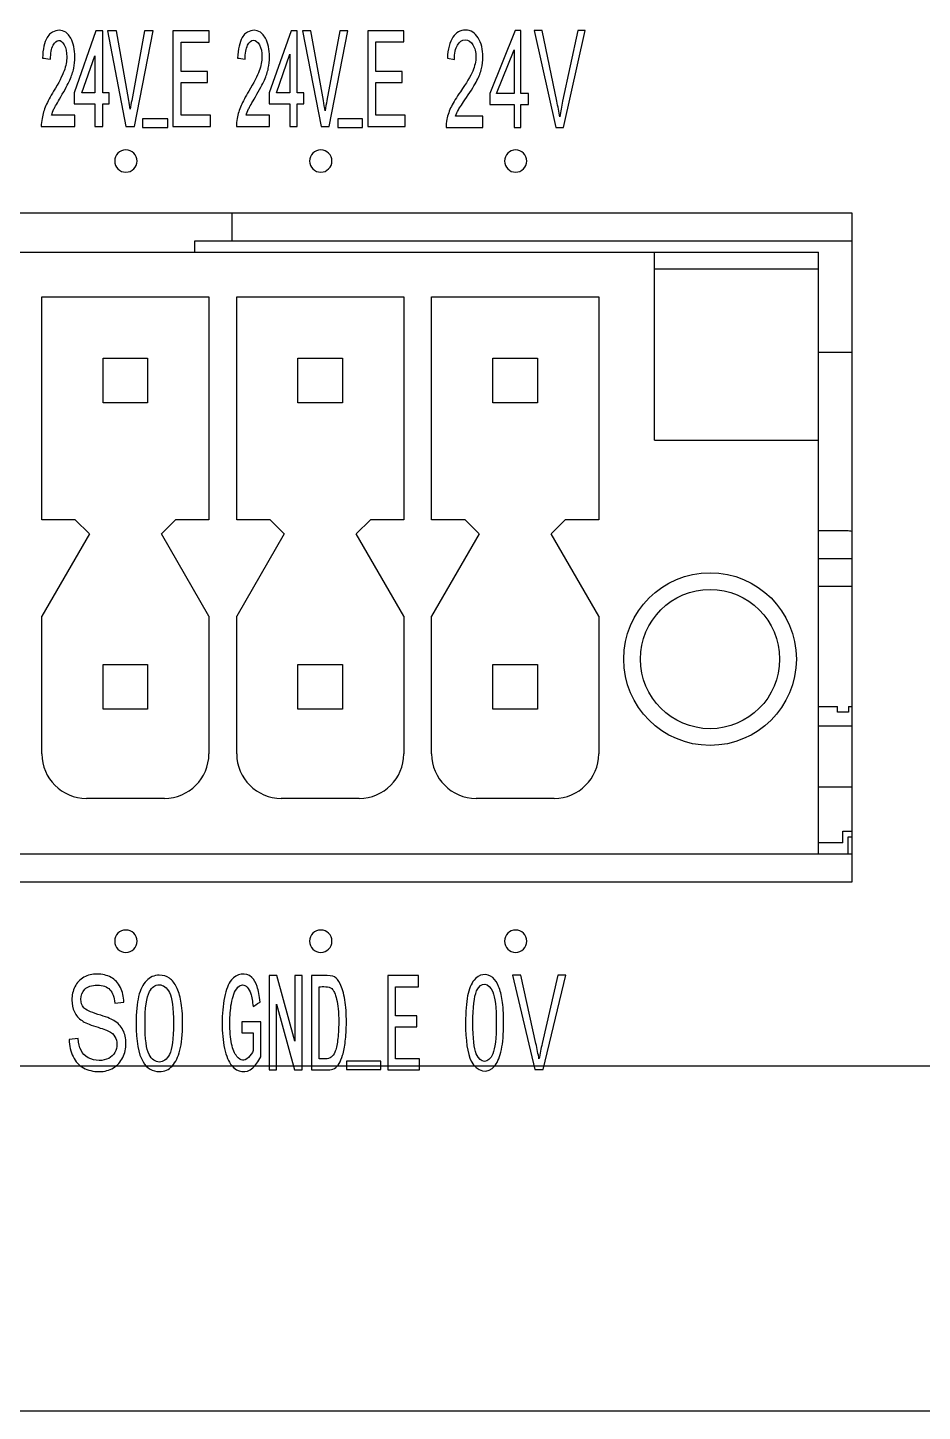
# Model space of a CAD drawing. Header units: millimetres. Extents: x 4086 to 8318, y 123 to 1549.
# Drawn here: x 7036.78 to 7052.84, y 995.54 to 1020.37 of the extents above; entities that cross this region are included whole.
import ezdxf

# ---------------------------------------------------------------- set-up
doc = ezdxf.new("R2010")
doc.units = ezdxf.units.MM
doc.layers.add('20_ALL_FEATURES', color=7, linetype='Continuous')
doc.layers.add('layer 3', color=7, linetype='Continuous')

msp = doc.modelspace()

# ---------------------------------------------------------------- linework, layer by layer
at = {"layer": '20_ALL_FEATURES', "color": 7, "linetype": 'Continuous'}
for p, q in [((7051.583, 1017.042), (6976.483, 1017.042)), ((7040.446, 1017.042), (7040.446, 1016.542)), ((7051.583, 1005.042), (7051.583, 1017.042)), ((6977.082, 1016.342), (7050.982, 1016.342)), ((7039.776, 1016.542), (7039.776, 1016.342)), ((7051.583, 1016.542), (7039.776, 1016.542)), ((7048.032, 1012.972), (7048.032, 1016.342)), ((7050.982, 1005.542), (7050.982, 1016.342)), ((7050.982, 1016.042), (7048.032, 1016.042)), ((7037.032, 1011.542), (7037.032, 1015.542)), ((7037.032, 1015.542), (7040.032, 1015.542)), ((7040.032, 1015.542), (7040.032, 1011.542)), ((7040.532, 1011.542), (7040.532, 1015.542)), ((7040.532, 1015.542), (7043.532, 1015.542)), ((7043.532, 1015.542), (7043.532, 1011.542)), ((7044.032, 1011.542), (7044.032, 1015.542)), ((7044.032, 1015.542), (7047.032, 1015.542)), ((7047.032, 1015.542), (7047.032, 1011.542)), ((7038.132, 1013.642), (7038.132, 1014.442)), ((7038.132, 1014.442), (7038.932, 1014.442)), ((7038.932, 1014.442), (7038.932, 1013.642)), ((7041.632, 1013.642), (7041.632, 1014.442)), ((7041.632, 1014.442), (7042.432, 1014.442)), ((7042.432, 1014.442), (7042.432, 1013.642)), ((7045.132, 1013.642), (7045.132, 1014.442)), ((7045.132, 1014.442), (7045.932, 1014.442)), ((7045.932, 1014.442), (7045.932, 1013.642)), ((7051.583, 1014.542), (7050.982, 1014.542)), ((7038.932, 1013.642), (7038.132, 1013.642)), ((7042.432, 1013.642), (7041.632, 1013.642)), ((7045.932, 1013.642), (7045.132, 1013.642)), ((7048.032, 1012.972), (7050.982, 1012.972)), ((7037.632, 1011.542), (7037.032, 1011.542)), ((7037.632, 1011.542), (7037.886, 1011.288)), ((7039.179, 1011.288), (7039.432, 1011.542)), ((7040.032, 1011.542), (7039.432, 1011.542)), ((7041.132, 1011.542), (7040.532, 1011.542)), ((7041.132, 1011.542), (7041.386, 1011.288)), ((7042.679, 1011.288), (7042.932, 1011.542)), ((7043.532, 1011.542), (7042.932, 1011.542)), ((7044.632, 1011.542), (7044.032, 1011.542)), ((7044.632, 1011.542), (7044.886, 1011.288)), ((7046.179, 1011.288), (7046.432, 1011.542)), ((7047.032, 1011.542), (7046.432, 1011.542)), ((7037.886, 1011.288), (7037.032, 1009.81)), ((7040.032, 1009.81), (7039.179, 1011.288)), ((7041.386, 1011.288), (7040.532, 1009.81)), ((7043.532, 1009.81), (7042.679, 1011.288)), ((7044.886, 1011.288), (7044.032, 1009.81)), ((7047.032, 1009.81), (7046.179, 1011.288)), ((7051.487, 1011.342), (7050.982, 1011.342)), ((7051.583, 1010.842), (7050.982, 1010.842)), ((7051.583, 1010.342), (7050.982, 1010.342)), ((7037.032, 1007.342), (7037.032, 1009.81)), ((7040.032, 1009.81), (7040.032, 1007.342)), ((7040.532, 1007.342), (7040.532, 1009.81)), ((7043.532, 1009.81), (7043.532, 1007.342)), ((7044.032, 1007.342), (7044.032, 1009.81)), ((7047.032, 1009.81), (7047.032, 1007.342)), ((7038.132, 1008.142), (7038.132, 1008.942)), ((7038.132, 1008.942), (7038.932, 1008.942)), ((7038.932, 1008.942), (7038.932, 1008.142)), ((7041.632, 1008.142), (7041.632, 1008.942)), ((7041.632, 1008.942), (7042.432, 1008.942)), ((7042.432, 1008.942), (7042.432, 1008.142)), ((7045.132, 1008.142), (7045.132, 1008.942)), ((7045.132, 1008.942), (7045.932, 1008.942)), ((7045.932, 1008.942), (7045.932, 1008.142)), ((7038.932, 1008.142), (7038.132, 1008.142)), ((7042.432, 1008.142), (7041.632, 1008.142)), ((7045.932, 1008.142), (7045.132, 1008.142)), ((7050.982, 1008.192), (7051.319, 1008.192)), ((7051.319, 1008.092), (7051.319, 1008.192)), ((7051.519, 1008.192), (7051.519, 1008.092)), ((7051.519, 1008.192), (7051.583, 1008.192)), ((7051.519, 1008.092), (7051.319, 1008.092)), ((7050.982, 1007.846), (7051.583, 1007.846)), ((7051.583, 1006.745), (7050.982, 1006.745)), ((7039.232, 1006.542), (7037.832, 1006.542)), ((7042.732, 1006.542), (7041.332, 1006.542)), ((7046.232, 1006.542), (7044.832, 1006.542)), ((7051.414, 1005.745), (7051.414, 1005.952)), ((7051.414, 1005.952), (7051.583, 1005.952)), ((7051.414, 1005.745), (7050.982, 1005.745)), ((7051.514, 1005.542), (7051.514, 1005.852)), ((7051.514, 1005.852), (7051.583, 1005.852)), ((7051.583, 1005.542), (6976.483, 1005.542)), ((6976.483, 1005.042), (7051.583, 1005.042)), ((6861.573, 1001.742), (7188.873, 1001.742)), ((7188.823, 995.542), (6861.623, 995.542))]:
    msp.add_line(p, q, dxfattribs=at)
for radius in [1.55, 1.25]:
    msp.add_circle((7049.032, 1009.042), radius, dxfattribs=at)
for centre, radius, start, end in [((7051.487, 1010.842), 0.5, 78.9063, 90), ((7037.832, 1007.342), 0.8, 180, 270), ((7039.232, 1007.342), 0.8, 270, 0), ((7041.332, 1007.342), 0.8, 180, 270), ((7042.732, 1007.342), 0.8, 270, 0), ((7044.832, 1007.342), 0.8, 180, 270), ((7046.232, 1007.342), 0.8, 270, 0)]:
    msp.add_arc(centre, radius, start, end, dxfattribs=at)
at = {"layer": 'layer 3'}
for points, knots in [([(7037.626, 1018.8), (7037.626, 1018.8), (7037.626, 1018.598), (7037.626, 1018.598), (7037.626, 1018.598), (7037.626, 1018.598), (7037.022, 1018.598), (7037.022, 1018.598), (7037.022, 1018.598), (7037.021, 1018.649), (7037.026, 1018.698), (7037.035, 1018.745), (7037.035, 1018.745), (7037.049, 1018.822), (7037.072, 1018.899), (7037.105, 1018.974), (7037.105, 1018.974), (7037.137, 1019.048), (7037.182, 1019.135), (7037.242, 1019.233), (7037.242, 1019.233), (7037.335, 1019.386), (7037.398, 1019.507), (7037.431, 1019.597), (7037.431, 1019.597), (7037.464, 1019.686), (7037.48, 1019.771), (7037.48, 1019.851), (7037.48, 1019.851), (7037.48, 1019.935), (7037.465, 1020.005), (7037.435, 1020.063), (7037.435, 1020.063), (7037.376, 1020.177), (7037.29, 1020.169), (7037.234, 1020.058), (7037.234, 1020.058), (7037.203, 1019.997), (7037.188, 1019.913), (7037.187, 1019.806), (7037.187, 1019.806), (7037.123, 1019.815), (7037.077, 1019.822), (7037.043, 1019.827), (7037.043, 1019.827), (7037.05, 1019.989), (7037.078, 1020.112), (7037.126, 1020.197), (7037.126, 1020.197), (7037.227, 1020.373), (7037.459, 1020.367), (7037.553, 1020.187), (7037.553, 1020.187), (7037.601, 1020.095), (7037.625, 1019.982), (7037.625, 1019.847), (7037.625, 1019.847), (7037.625, 1019.778), (7037.618, 1019.71), (7037.604, 1019.644), (7037.604, 1019.644), (7037.59, 1019.577), (7037.567, 1019.507), (7037.534, 1019.433), (7037.534, 1019.433), (7037.502, 1019.36), (7037.447, 1019.259), (7037.372, 1019.131), (7037.372, 1019.131), (7037.309, 1019.024), (7037.268, 1018.952), (7037.25, 1018.914), (7037.25, 1018.914), (7037.232, 1018.876), (7037.218, 1018.838), (7037.206, 1018.8), (7037.206, 1018.8), (7037.206, 1018.8), (7037.626, 1018.8), (7037.626, 1018.8)], [0, 0, 0, 0, 0.047619, 0.047619, 0.047619, 0.047619, 0.095238, 0.095238, 0.095238, 0.095238, 0.142857, 0.142857, 0.142857, 0.142857, 0.190476, 0.190476, 0.190476, 0.190476, 0.238095, 0.238095, 0.238095, 0.238095, 0.285714, 0.285714, 0.285714, 0.285714, 0.333333, 0.333333, 0.333333, 0.333333, 0.380952, 0.380952, 0.380952, 0.380952, 0.428571, 0.428571, 0.428571, 0.428571, 0.47619, 0.47619, 0.47619, 0.47619, 0.52381, 0.52381, 0.52381, 0.52381, 0.571429, 0.571429, 0.571429, 0.571429, 0.619048, 0.619048, 0.619048, 0.619048, 0.666667, 0.666667, 0.666667, 0.666667, 0.714286, 0.714286, 0.714286, 0.714286, 0.761905, 0.761905, 0.761905, 0.761905, 0.809524, 0.809524, 0.809524, 0.809524, 0.857143, 0.857143, 0.857143, 0.857143, 0.904762, 0.904762, 0.904762, 0.904762, 1, 1, 1, 1]), ([(7037.982, 1018.598), (7037.982, 1018.598), (7037.982, 1019.009), (7037.982, 1019.009), (7037.982, 1019.009), (7037.982, 1019.009), (7037.648, 1019.009), (7037.648, 1019.009), (7037.648, 1019.009), (7037.648, 1019.009), (7037.611, 1019.009), (7037.611, 1019.009), (7037.611, 1019.009), (7037.611, 1019.009), (7037.611, 1019.203), (7037.611, 1019.203), (7037.611, 1019.203), (7037.611, 1019.203), (7038.002, 1020.317), (7038.002, 1020.317), (7038.002, 1020.317), (7038.002, 1020.317), (7038.125, 1020.317), (7038.125, 1020.317), (7038.125, 1020.317), (7038.125, 1020.317), (7038.125, 1019.203), (7038.125, 1019.203), (7038.125, 1019.203), (7038.125, 1019.203), (7038.241, 1019.203), (7038.241, 1019.203), (7038.241, 1019.203), (7038.241, 1019.203), (7038.241, 1019.009), (7038.241, 1019.009), (7038.241, 1019.009), (7038.241, 1019.009), (7038.125, 1019.009), (7038.125, 1019.009), (7038.125, 1019.009), (7038.125, 1019.009), (7038.125, 1018.598), (7038.125, 1018.598), (7038.125, 1018.598), (7038.125, 1018.598), (7038.088, 1018.598), (7038.088, 1018.598), (7038.088, 1018.598), (7038.088, 1018.598), (7038.02, 1018.598), (7038.02, 1018.598), (7038.02, 1018.598), (7038.02, 1018.598), (7037.982, 1018.598), (7037.982, 1018.598)], [0, 0, 0, 0, 0.066667, 0.066667, 0.066667, 0.066667, 0.133333, 0.133333, 0.133333, 0.133333, 0.2, 0.2, 0.2, 0.2, 0.266667, 0.266667, 0.266667, 0.266667, 0.333333, 0.333333, 0.333333, 0.333333, 0.4, 0.4, 0.4, 0.4, 0.466667, 0.466667, 0.466667, 0.466667, 0.533333, 0.533333, 0.533333, 0.533333, 0.6, 0.6, 0.6, 0.6, 0.666667, 0.666667, 0.666667, 0.666667, 0.733333, 0.733333, 0.733333, 0.733333, 0.8, 0.8, 0.8, 0.8, 0.866667, 0.866667, 0.866667, 0.866667, 1, 1, 1, 1]), ([(7038.541, 1018.598), (7038.541, 1018.598), (7038.21, 1020.317), (7038.21, 1020.317), (7038.21, 1020.317), (7038.263, 1020.317), (7038.317, 1020.317), (7038.37, 1020.317), (7038.37, 1020.317), (7038.37, 1020.317), (7038.593, 1019.068), (7038.593, 1019.068), (7038.593, 1019.068), (7038.602, 1019.014), (7038.611, 1018.962), (7038.619, 1018.911), (7038.619, 1018.911), (7038.627, 1018.964), (7038.636, 1019.016), (7038.646, 1019.068), (7038.646, 1019.068), (7038.646, 1019.068), (7038.877, 1020.317), (7038.877, 1020.317), (7038.877, 1020.317), (7038.928, 1020.317), (7038.979, 1020.317), (7039.03, 1020.317), (7039.03, 1020.317), (7039.03, 1020.317), (7038.696, 1018.598), (7038.696, 1018.598), (7038.696, 1018.598), (7038.644, 1018.598), (7038.593, 1018.598), (7038.541, 1018.598)], [0, 0, 0, 0, 0.1, 0.1, 0.1, 0.1, 0.2, 0.2, 0.2, 0.2, 0.3, 0.3, 0.3, 0.3, 0.4, 0.4, 0.4, 0.4, 0.5, 0.5, 0.5, 0.5, 0.6, 0.6, 0.6, 0.6, 0.7, 0.7, 0.7, 0.7, 0.8, 0.8, 0.8, 0.8, 1, 1, 1, 1]), ([(7039.384, 1018.598), (7039.384, 1018.598), (7039.384, 1020.317), (7039.384, 1020.317), (7039.384, 1020.317), (7039.602, 1020.317), (7039.82, 1020.317), (7040.039, 1020.317), (7040.039, 1020.317), (7040.039, 1020.317), (7040.039, 1020.115), (7040.039, 1020.115), (7040.039, 1020.115), (7040.039, 1020.115), (7039.534, 1020.115), (7039.534, 1020.115), (7039.534, 1020.115), (7039.534, 1020.115), (7039.534, 1019.587), (7039.534, 1019.587), (7039.534, 1019.587), (7039.534, 1019.587), (7040.007, 1019.587), (7040.007, 1019.587), (7040.007, 1019.587), (7040.007, 1019.587), (7040.007, 1019.386), (7040.007, 1019.386), (7040.007, 1019.386), (7040.007, 1019.386), (7039.534, 1019.386), (7039.534, 1019.386), (7039.534, 1019.386), (7039.534, 1019.386), (7039.534, 1018.8), (7039.534, 1018.8), (7039.534, 1018.8), (7039.534, 1018.8), (7040.059, 1018.8), (7040.059, 1018.8), (7040.059, 1018.8), (7040.059, 1018.8), (7040.059, 1018.598), (7040.059, 1018.598), (7040.059, 1018.598), (7040.059, 1018.598), (7039.384, 1018.598), (7039.384, 1018.598)], [0, 0, 0, 0, 0.076923, 0.076923, 0.076923, 0.076923, 0.153846, 0.153846, 0.153846, 0.153846, 0.230769, 0.230769, 0.230769, 0.230769, 0.307692, 0.307692, 0.307692, 0.307692, 0.384615, 0.384615, 0.384615, 0.384615, 0.461538, 0.461538, 0.461538, 0.461538, 0.538462, 0.538462, 0.538462, 0.538462, 0.615385, 0.615385, 0.615385, 0.615385, 0.692308, 0.692308, 0.692308, 0.692308, 0.769231, 0.769231, 0.769231, 0.769231, 0.846154, 0.846154, 0.846154, 0.846154, 1, 1, 1, 1]), ([(7041.094, 1018.598), (7041.094, 1018.598), (7040.554, 1018.598), (7040.554, 1018.598), (7040.554, 1018.598), (7040.554, 1018.598), (7040.527, 1018.598), (7040.527, 1018.598), (7040.527, 1018.598), (7040.527, 1018.649), (7040.531, 1018.698), (7040.54, 1018.745), (7040.54, 1018.745), (7040.554, 1018.822), (7040.577, 1018.899), (7040.61, 1018.974), (7040.61, 1018.974), (7040.642, 1019.048), (7040.688, 1019.135), (7040.747, 1019.233), (7040.747, 1019.233), (7040.84, 1019.386), (7040.903, 1019.507), (7040.936, 1019.597), (7040.936, 1019.597), (7040.969, 1019.687), (7040.985, 1019.771), (7040.985, 1019.851), (7040.985, 1019.851), (7040.985, 1019.935), (7040.97, 1020.005), (7040.94, 1020.063), (7040.94, 1020.063), (7040.88, 1020.179), (7040.785, 1020.172), (7040.728, 1020.058), (7040.728, 1020.058), (7040.698, 1019.997), (7040.683, 1019.913), (7040.682, 1019.806), (7040.682, 1019.806), (7040.615, 1019.817), (7040.591, 1019.821), (7040.548, 1019.827), (7040.548, 1019.827), (7040.555, 1019.989), (7040.583, 1020.112), (7040.631, 1020.197), (7040.631, 1020.197), (7040.732, 1020.373), (7040.954, 1020.367), (7041.048, 1020.187), (7041.048, 1020.187), (7041.096, 1020.095), (7041.12, 1019.982), (7041.12, 1019.847), (7041.12, 1019.847), (7041.12, 1019.778), (7041.113, 1019.71), (7041.099, 1019.644), (7041.099, 1019.644), (7041.085, 1019.577), (7041.061, 1019.507), (7041.029, 1019.433), (7041.029, 1019.433), (7040.996, 1019.36), (7040.942, 1019.259), (7040.867, 1019.131), (7040.867, 1019.131), (7040.804, 1019.024), (7040.763, 1018.952), (7040.745, 1018.914), (7040.745, 1018.914), (7040.727, 1018.876), (7040.712, 1018.838), (7040.701, 1018.8), (7040.701, 1018.8), (7040.701, 1018.8), (7041.094, 1018.8), (7041.094, 1018.8), (7041.094, 1018.8), (7041.094, 1018.8), (7041.121, 1018.8), (7041.121, 1018.8), (7041.121, 1018.8), (7041.121, 1018.8), (7041.121, 1018.598), (7041.121, 1018.598), (7041.121, 1018.598), (7041.121, 1018.598), (7041.094, 1018.598), (7041.094, 1018.598)], [0, 0, 0, 0, 0.041667, 0.041667, 0.041667, 0.041667, 0.083333, 0.083333, 0.083333, 0.083333, 0.125, 0.125, 0.125, 0.125, 0.166667, 0.166667, 0.166667, 0.166667, 0.208333, 0.208333, 0.208333, 0.208333, 0.25, 0.25, 0.25, 0.25, 0.291667, 0.291667, 0.291667, 0.291667, 0.333333, 0.333333, 0.333333, 0.333333, 0.375, 0.375, 0.375, 0.375, 0.416667, 0.416667, 0.416667, 0.416667, 0.458333, 0.458333, 0.458333, 0.458333, 0.5, 0.5, 0.5, 0.5, 0.541667, 0.541667, 0.541667, 0.541667, 0.583333, 0.583333, 0.583333, 0.583333, 0.625, 0.625, 0.625, 0.625, 0.666667, 0.666667, 0.666667, 0.666667, 0.708333, 0.708333, 0.708333, 0.708333, 0.75, 0.75, 0.75, 0.75, 0.791667, 0.791667, 0.791667, 0.791667, 0.833333, 0.833333, 0.833333, 0.833333, 0.875, 0.875, 0.875, 0.875, 0.916667, 0.916667, 0.916667, 0.916667, 1, 1, 1, 1]), ([(7041.593, 1020.317), (7041.593, 1020.317), (7041.62, 1020.317), (7041.62, 1020.317), (7041.62, 1020.317), (7041.62, 1020.317), (7041.62, 1019.203), (7041.62, 1019.203), (7041.62, 1019.203), (7041.62, 1019.203), (7041.709, 1019.203), (7041.709, 1019.203), (7041.709, 1019.203), (7041.709, 1019.203), (7041.736, 1019.203), (7041.736, 1019.203), (7041.736, 1019.203), (7041.736, 1019.203), (7041.736, 1019.009), (7041.736, 1019.009), (7041.736, 1019.009), (7041.736, 1019.009), (7041.709, 1019.009), (7041.709, 1019.009), (7041.709, 1019.009), (7041.709, 1019.009), (7041.62, 1019.009), (7041.62, 1019.009), (7041.62, 1019.009), (7041.62, 1019.009), (7041.62, 1018.598), (7041.62, 1018.598), (7041.62, 1018.598), (7041.62, 1018.598), (7041.593, 1018.598), (7041.593, 1018.598), (7041.593, 1018.598), (7041.593, 1018.598), (7041.514, 1018.598), (7041.514, 1018.598), (7041.514, 1018.598), (7041.514, 1018.598), (7041.488, 1018.598), (7041.488, 1018.598), (7041.488, 1018.598), (7041.488, 1018.598), (7041.488, 1019.009), (7041.488, 1019.009), (7041.488, 1019.009), (7041.488, 1019.009), (7041.143, 1019.009), (7041.143, 1019.009), (7041.143, 1019.009), (7041.143, 1019.009), (7041.116, 1019.009), (7041.116, 1019.009), (7041.116, 1019.009), (7041.116, 1019.009), (7041.116, 1019.203), (7041.116, 1019.203), (7041.116, 1019.203), (7041.116, 1019.203), (7041.507, 1020.317), (7041.507, 1020.317), (7041.507, 1020.317), (7041.507, 1020.317), (7041.534, 1020.317), (7041.534, 1020.317), (7041.534, 1020.317), (7041.534, 1020.317), (7041.593, 1020.317), (7041.593, 1020.317)], [0, 0, 0, 0, 0.052632, 0.052632, 0.052632, 0.052632, 0.105263, 0.105263, 0.105263, 0.105263, 0.157895, 0.157895, 0.157895, 0.157895, 0.210526, 0.210526, 0.210526, 0.210526, 0.263158, 0.263158, 0.263158, 0.263158, 0.315789, 0.315789, 0.315789, 0.315789, 0.368421, 0.368421, 0.368421, 0.368421, 0.421053, 0.421053, 0.421053, 0.421053, 0.473684, 0.473684, 0.473684, 0.473684, 0.526316, 0.526316, 0.526316, 0.526316, 0.578947, 0.578947, 0.578947, 0.578947, 0.631579, 0.631579, 0.631579, 0.631579, 0.684211, 0.684211, 0.684211, 0.684211, 0.736842, 0.736842, 0.736842, 0.736842, 0.789474, 0.789474, 0.789474, 0.789474, 0.842105, 0.842105, 0.842105, 0.842105, 0.894737, 0.894737, 0.894737, 0.894737, 1, 1, 1, 1]), ([(7041.838, 1020.317), (7041.838, 1020.317), (7041.865, 1020.317), (7041.865, 1020.317), (7041.865, 1020.317), (7041.865, 1020.317), (7042.087, 1019.068), (7042.087, 1019.068), (7042.087, 1019.068), (7042.099, 1019.002), (7042.11, 1018.939), (7042.119, 1018.879), (7042.119, 1018.879), (7042.129, 1018.942), (7042.139, 1019.005), (7042.151, 1019.068), (7042.151, 1019.068), (7042.151, 1019.068), (7042.382, 1020.317), (7042.382, 1020.317), (7042.382, 1020.317), (7042.382, 1020.317), (7042.409, 1020.317), (7042.409, 1020.317), (7042.409, 1020.317), (7042.409, 1020.317), (7042.498, 1020.317), (7042.498, 1020.317), (7042.498, 1020.317), (7042.498, 1020.317), (7042.525, 1020.317), (7042.525, 1020.317), (7042.525, 1020.317), (7042.525, 1020.317), (7042.191, 1018.598), (7042.191, 1018.598), (7042.191, 1018.598), (7042.191, 1018.598), (7042.164, 1018.598), (7042.164, 1018.598), (7042.164, 1018.598), (7042.164, 1018.598), (7042.073, 1018.598), (7042.073, 1018.598), (7042.073, 1018.598), (7042.073, 1018.598), (7042.046, 1018.598), (7042.046, 1018.598), (7042.046, 1018.598), (7042.046, 1018.598), (7041.715, 1020.317), (7041.715, 1020.317), (7041.715, 1020.317), (7041.715, 1020.317), (7041.742, 1020.317), (7041.742, 1020.317), (7041.742, 1020.317), (7041.742, 1020.317), (7041.838, 1020.317), (7041.838, 1020.317)], [0, 0, 0, 0, 0.0625, 0.0625, 0.0625, 0.0625, 0.125, 0.125, 0.125, 0.125, 0.1875, 0.1875, 0.1875, 0.1875, 0.25, 0.25, 0.25, 0.25, 0.3125, 0.3125, 0.3125, 0.3125, 0.375, 0.375, 0.375, 0.375, 0.4375, 0.4375, 0.4375, 0.4375, 0.5, 0.5, 0.5, 0.5, 0.5625, 0.5625, 0.5625, 0.5625, 0.625, 0.625, 0.625, 0.625, 0.6875, 0.6875, 0.6875, 0.6875, 0.75, 0.75, 0.75, 0.75, 0.8125, 0.8125, 0.8125, 0.8125, 0.875, 0.875, 0.875, 0.875, 1, 1, 1, 1]), ([(7043.507, 1020.317), (7043.507, 1020.317), (7043.534, 1020.317), (7043.534, 1020.317), (7043.534, 1020.317), (7043.534, 1020.317), (7043.534, 1020.116), (7043.534, 1020.116), (7043.534, 1020.116), (7043.534, 1020.116), (7043.507, 1020.116), (7043.507, 1020.116), (7043.507, 1020.116), (7043.507, 1020.116), (7043.029, 1020.116), (7043.029, 1020.116), (7043.029, 1020.116), (7043.029, 1020.116), (7043.029, 1019.587), (7043.029, 1019.587), (7043.029, 1019.587), (7043.029, 1019.587), (7043.475, 1019.587), (7043.475, 1019.587), (7043.475, 1019.587), (7043.475, 1019.587), (7043.501, 1019.587), (7043.501, 1019.587), (7043.501, 1019.587), (7043.501, 1019.587), (7043.501, 1019.386), (7043.501, 1019.386), (7043.501, 1019.386), (7043.501, 1019.386), (7043.475, 1019.386), (7043.475, 1019.386), (7043.475, 1019.386), (7043.475, 1019.386), (7043.029, 1019.386), (7043.029, 1019.386), (7043.029, 1019.386), (7043.029, 1019.386), (7043.029, 1018.8), (7043.029, 1018.8), (7043.029, 1018.8), (7043.029, 1018.8), (7043.527, 1018.8), (7043.527, 1018.8), (7043.527, 1018.8), (7043.527, 1018.8), (7043.554, 1018.8), (7043.554, 1018.8), (7043.554, 1018.8), (7043.554, 1018.8), (7043.554, 1018.598), (7043.554, 1018.598), (7043.554, 1018.598), (7043.554, 1018.598), (7043.527, 1018.598), (7043.527, 1018.598), (7043.527, 1018.598), (7043.527, 1018.598), (7042.916, 1018.598), (7042.916, 1018.598), (7042.916, 1018.598), (7042.916, 1018.598), (7042.889, 1018.598), (7042.889, 1018.598), (7042.889, 1018.598), (7042.889, 1018.598), (7042.889, 1020.317), (7042.889, 1020.317), (7042.889, 1020.317), (7042.889, 1020.317), (7042.916, 1020.317), (7042.916, 1020.317), (7042.916, 1020.317), (7042.916, 1020.317), (7043.507, 1020.317), (7043.507, 1020.317)], [0, 0, 0, 0, 0.047619, 0.047619, 0.047619, 0.047619, 0.095238, 0.095238, 0.095238, 0.095238, 0.142857, 0.142857, 0.142857, 0.142857, 0.190476, 0.190476, 0.190476, 0.190476, 0.238095, 0.238095, 0.238095, 0.238095, 0.285714, 0.285714, 0.285714, 0.285714, 0.333333, 0.333333, 0.333333, 0.333333, 0.380952, 0.380952, 0.380952, 0.380952, 0.428571, 0.428571, 0.428571, 0.428571, 0.47619, 0.47619, 0.47619, 0.47619, 0.52381, 0.52381, 0.52381, 0.52381, 0.571429, 0.571429, 0.571429, 0.571429, 0.619048, 0.619048, 0.619048, 0.619048, 0.666667, 0.666667, 0.666667, 0.666667, 0.714286, 0.714286, 0.714286, 0.714286, 0.761905, 0.761905, 0.761905, 0.761905, 0.809524, 0.809524, 0.809524, 0.809524, 0.857143, 0.857143, 0.857143, 0.857143, 0.904762, 0.904762, 0.904762, 0.904762, 1, 1, 1, 1]), ([(7044.954, 1018.784), (7044.954, 1018.784), (7044.954, 1018.579), (7044.954, 1018.579), (7044.954, 1018.579), (7044.954, 1018.579), (7044.291, 1018.579), (7044.291, 1018.579), (7044.291, 1018.579), (7044.29, 1018.631), (7044.295, 1018.68), (7044.305, 1018.728), (7044.305, 1018.728), (7044.322, 1018.807), (7044.35, 1018.884), (7044.387, 1018.96), (7044.387, 1018.96), (7044.425, 1019.036), (7044.478, 1019.123), (7044.548, 1019.223), (7044.548, 1019.223), (7044.656, 1019.378), (7044.73, 1019.501), (7044.769, 1019.592), (7044.769, 1019.592), (7044.807, 1019.683), (7044.827, 1019.769), (7044.827, 1019.85), (7044.827, 1019.85), (7044.827, 1019.935), (7044.809, 1020.006), (7044.774, 1020.064), (7044.774, 1020.064), (7044.739, 1020.122), (7044.694, 1020.152), (7044.637, 1020.152), (7044.637, 1020.152), (7044.578, 1020.152), (7044.53, 1020.121), (7044.495, 1020.059), (7044.495, 1020.059), (7044.459, 1019.998), (7044.441, 1019.913), (7044.441, 1019.804), (7044.441, 1019.804), (7044.441, 1019.804), (7044.315, 1019.826), (7044.315, 1019.826), (7044.315, 1019.826), (7044.323, 1019.989), (7044.356, 1020.114), (7044.412, 1020.2), (7044.412, 1020.2), (7044.469, 1020.286), (7044.545, 1020.329), (7044.64, 1020.329), (7044.64, 1020.329), (7044.736, 1020.329), (7044.812, 1020.283), (7044.868, 1020.19), (7044.868, 1020.19), (7044.925, 1020.097), (7044.953, 1019.982), (7044.953, 1019.845), (7044.953, 1019.845), (7044.953, 1019.775), (7044.944, 1019.707), (7044.928, 1019.639), (7044.928, 1019.639), (7044.912, 1019.572), (7044.884, 1019.501), (7044.846, 1019.426), (7044.846, 1019.426), (7044.808, 1019.352), (7044.745, 1019.249), (7044.657, 1019.119), (7044.657, 1019.119), (7044.583, 1019.011), (7044.535, 1018.938), (7044.514, 1018.9), (7044.514, 1018.9), (7044.493, 1018.861), (7044.476, 1018.823), (7044.462, 1018.784), (7044.462, 1018.784), (7044.462, 1018.784), (7044.954, 1018.784), (7044.954, 1018.784)], [0, 0, 0, 0, 0.043478, 0.043478, 0.043478, 0.043478, 0.086957, 0.086957, 0.086957, 0.086957, 0.130435, 0.130435, 0.130435, 0.130435, 0.173913, 0.173913, 0.173913, 0.173913, 0.217391, 0.217391, 0.217391, 0.217391, 0.26087, 0.26087, 0.26087, 0.26087, 0.304348, 0.304348, 0.304348, 0.304348, 0.347826, 0.347826, 0.347826, 0.347826, 0.391304, 0.391304, 0.391304, 0.391304, 0.434783, 0.434783, 0.434783, 0.434783, 0.478261, 0.478261, 0.478261, 0.478261, 0.521739, 0.521739, 0.521739, 0.521739, 0.565217, 0.565217, 0.565217, 0.565217, 0.608696, 0.608696, 0.608696, 0.608696, 0.652174, 0.652174, 0.652174, 0.652174, 0.695652, 0.695652, 0.695652, 0.695652, 0.73913, 0.73913, 0.73913, 0.73913, 0.782609, 0.782609, 0.782609, 0.782609, 0.826087, 0.826087, 0.826087, 0.826087, 0.869565, 0.869565, 0.869565, 0.869565, 0.913043, 0.913043, 0.913043, 0.913043, 1, 1, 1, 1]), ([(7045.512, 1018.579), (7045.512, 1018.579), (7045.512, 1018.996), (7045.512, 1018.996), (7045.512, 1018.996), (7045.512, 1018.996), (7045.076, 1018.996), (7045.076, 1018.996), (7045.076, 1018.996), (7045.076, 1018.996), (7045.076, 1019.193), (7045.076, 1019.193), (7045.076, 1019.193), (7045.076, 1019.193), (7045.534, 1020.322), (7045.534, 1020.322), (7045.534, 1020.322), (7045.534, 1020.322), (7045.635, 1020.322), (7045.635, 1020.322), (7045.635, 1020.322), (7045.635, 1020.322), (7045.635, 1019.193), (7045.635, 1019.193), (7045.635, 1019.193), (7045.635, 1019.193), (7045.77, 1019.193), (7045.77, 1019.193), (7045.77, 1019.193), (7045.77, 1019.193), (7045.77, 1018.996), (7045.77, 1018.996), (7045.77, 1018.996), (7045.77, 1018.996), (7045.635, 1018.996), (7045.635, 1018.996), (7045.635, 1018.996), (7045.635, 1018.996), (7045.635, 1018.579), (7045.635, 1018.579), (7045.635, 1018.579), (7045.635, 1018.579), (7045.512, 1018.579), (7045.512, 1018.579)], [0, 0, 0, 0, 0.083333, 0.083333, 0.083333, 0.083333, 0.166667, 0.166667, 0.166667, 0.166667, 0.25, 0.25, 0.25, 0.25, 0.333333, 0.333333, 0.333333, 0.333333, 0.416667, 0.416667, 0.416667, 0.416667, 0.5, 0.5, 0.5, 0.5, 0.583333, 0.583333, 0.583333, 0.583333, 0.666667, 0.666667, 0.666667, 0.666667, 0.75, 0.75, 0.75, 0.75, 0.833333, 0.833333, 0.833333, 0.833333, 1, 1, 1, 1]), ([(7046.262, 1018.579), (7046.262, 1018.579), (7045.875, 1020.322), (7045.875, 1020.322), (7045.875, 1020.322), (7045.875, 1020.322), (7046.019, 1020.322), (7046.019, 1020.322), (7046.019, 1020.322), (7046.019, 1020.322), (7046.279, 1019.056), (7046.279, 1019.056), (7046.279, 1019.056), (7046.3, 1018.954), (7046.318, 1018.859), (7046.332, 1018.77), (7046.332, 1018.77), (7046.347, 1018.866), (7046.365, 1018.961), (7046.385, 1019.056), (7046.385, 1019.056), (7046.385, 1019.056), (7046.655, 1020.322), (7046.655, 1020.322), (7046.655, 1020.322), (7046.655, 1020.322), (7046.791, 1020.322), (7046.791, 1020.322), (7046.791, 1020.322), (7046.791, 1020.322), (7046.4, 1018.579), (7046.4, 1018.579), (7046.4, 1018.579), (7046.4, 1018.579), (7046.262, 1018.579), (7046.262, 1018.579)], [0, 0, 0, 0, 0.1, 0.1, 0.1, 0.1, 0.2, 0.2, 0.2, 0.2, 0.3, 0.3, 0.3, 0.3, 0.4, 0.4, 0.4, 0.4, 0.5, 0.5, 0.5, 0.5, 0.6, 0.6, 0.6, 0.6, 0.7, 0.7, 0.7, 0.7, 0.8, 0.8, 0.8, 0.8, 1, 1, 1, 1]), ([(7037.982, 1019.203), (7037.982, 1019.203), (7037.982, 1019.869), (7037.982, 1019.869), (7037.982, 1019.869), (7037.982, 1019.869), (7037.751, 1019.203), (7037.751, 1019.203), (7037.751, 1019.203), (7037.751, 1019.203), (7037.982, 1019.203), (7037.982, 1019.203)], [0, 0, 0, 0, 0.25, 0.25, 0.25, 0.25, 0.5, 0.5, 0.5, 0.5, 1, 1, 1, 1]), ([(7041.488, 1019.899), (7041.488, 1019.899), (7041.246, 1019.203), (7041.246, 1019.203), (7041.246, 1019.203), (7041.246, 1019.203), (7041.488, 1019.203), (7041.488, 1019.203), (7041.488, 1019.203), (7041.488, 1019.203), (7041.488, 1019.899), (7041.488, 1019.899)], [0, 0, 0, 0, 0.25, 0.25, 0.25, 0.25, 0.5, 0.5, 0.5, 0.5, 1, 1, 1, 1]), ([(7045.512, 1019.193), (7045.512, 1019.193), (7045.512, 1019.977), (7045.512, 1019.977), (7045.512, 1019.977), (7045.512, 1019.977), (7045.197, 1019.193), (7045.197, 1019.193), (7045.197, 1019.193), (7045.197, 1019.193), (7045.512, 1019.193), (7045.512, 1019.193)], [0, 0, 0, 0, 0.25, 0.25, 0.25, 0.25, 0.5, 0.5, 0.5, 0.5, 1, 1, 1, 1]), ([(7038.842, 1018.583), (7038.842, 1018.583), (7038.842, 1018.734), (7038.842, 1018.734), (7038.842, 1018.734), (7038.993, 1018.734), (7039.144, 1018.734), (7039.295, 1018.734), (7039.295, 1018.734), (7039.295, 1018.734), (7039.295, 1018.583), (7039.295, 1018.583), (7039.295, 1018.583), (7039.144, 1018.583), (7038.993, 1018.583), (7038.842, 1018.583)], [0, 0, 0, 0, 0.2, 0.2, 0.2, 0.2, 0.4, 0.4, 0.4, 0.4, 0.6, 0.6, 0.6, 0.6, 1, 1, 1, 1]), ([(7042.763, 1018.734), (7042.763, 1018.734), (7042.79, 1018.734), (7042.79, 1018.734), (7042.79, 1018.734), (7042.79, 1018.734), (7042.79, 1018.583), (7042.79, 1018.583), (7042.79, 1018.583), (7042.79, 1018.583), (7042.763, 1018.583), (7042.763, 1018.583), (7042.763, 1018.583), (7042.763, 1018.583), (7042.374, 1018.583), (7042.374, 1018.583), (7042.374, 1018.583), (7042.374, 1018.583), (7042.347, 1018.583), (7042.347, 1018.583), (7042.347, 1018.583), (7042.347, 1018.583), (7042.347, 1018.734), (7042.347, 1018.734), (7042.347, 1018.734), (7042.347, 1018.734), (7042.374, 1018.734), (7042.374, 1018.734), (7042.374, 1018.734), (7042.374, 1018.734), (7042.763, 1018.734), (7042.763, 1018.734)], [0, 0, 0, 0, 0.111111, 0.111111, 0.111111, 0.111111, 0.222222, 0.222222, 0.222222, 0.222222, 0.333333, 0.333333, 0.333333, 0.333333, 0.444444, 0.444444, 0.444444, 0.444444, 0.555556, 0.555556, 0.555556, 0.555556, 0.666667, 0.666667, 0.666667, 0.666667, 0.777778, 0.777778, 0.777778, 0.777778, 1, 1, 1, 1]), ([(7038.541, 1018.179), (7038.651, 1018.179), (7038.741, 1018.089), (7038.741, 1017.979), (7038.741, 1017.979), (7038.741, 1017.868), (7038.651, 1017.779), (7038.541, 1017.779), (7038.541, 1017.779), (7038.43, 1017.779), (7038.341, 1017.868), (7038.341, 1017.979), (7038.341, 1017.979), (7038.341, 1018.089), (7038.43, 1018.179), (7038.541, 1018.179)], [0, 0, 0, 0, 0.2, 0.2, 0.2, 0.2, 0.4, 0.4, 0.4, 0.4, 0.6, 0.6, 0.6, 0.6, 1, 1, 1, 1]), ([(7042.041, 1018.179), (7042.151, 1018.179), (7042.241, 1018.089), (7042.241, 1017.979), (7042.241, 1017.979), (7042.241, 1017.868), (7042.151, 1017.779), (7042.041, 1017.779), (7042.041, 1017.779), (7041.93, 1017.779), (7041.841, 1017.868), (7041.841, 1017.979), (7041.841, 1017.979), (7041.841, 1018.089), (7041.93, 1018.179), (7042.041, 1018.179)], [0, 0, 0, 0, 0.2, 0.2, 0.2, 0.2, 0.4, 0.4, 0.4, 0.4, 0.6, 0.6, 0.6, 0.6, 1, 1, 1, 1]), ([(7045.541, 1018.179), (7045.651, 1018.179), (7045.741, 1018.089), (7045.741, 1017.979), (7045.741, 1017.979), (7045.741, 1017.868), (7045.651, 1017.779), (7045.541, 1017.779), (7045.541, 1017.779), (7045.43, 1017.779), (7045.341, 1017.868), (7045.341, 1017.979), (7045.341, 1017.979), (7045.341, 1018.089), (7045.43, 1018.179), (7045.541, 1018.179)], [0, 0, 0, 0, 0.2, 0.2, 0.2, 0.2, 0.4, 0.4, 0.4, 0.4, 0.6, 0.6, 0.6, 0.6, 1, 1, 1, 1]), ([(7038.541, 1004.179), (7038.651, 1004.179), (7038.741, 1004.089), (7038.741, 1003.979), (7038.741, 1003.979), (7038.741, 1003.868), (7038.651, 1003.779), (7038.541, 1003.779), (7038.541, 1003.779), (7038.43, 1003.779), (7038.341, 1003.868), (7038.341, 1003.979), (7038.341, 1003.979), (7038.341, 1004.089), (7038.43, 1004.179), (7038.541, 1004.179)], [0, 0, 0, 0, 0.2, 0.2, 0.2, 0.2, 0.4, 0.4, 0.4, 0.4, 0.6, 0.6, 0.6, 0.6, 1, 1, 1, 1]), ([(7042.041, 1004.179), (7042.151, 1004.179), (7042.241, 1004.089), (7042.241, 1003.979), (7042.241, 1003.979), (7042.241, 1003.868), (7042.151, 1003.779), (7042.041, 1003.779), (7042.041, 1003.779), (7041.93, 1003.779), (7041.841, 1003.868), (7041.841, 1003.979), (7041.841, 1003.979), (7041.841, 1004.089), (7041.93, 1004.179), (7042.041, 1004.179)], [0, 0, 0, 0, 0.2, 0.2, 0.2, 0.2, 0.4, 0.4, 0.4, 0.4, 0.6, 0.6, 0.6, 0.6, 1, 1, 1, 1]), ([(7045.541, 1004.179), (7045.651, 1004.179), (7045.741, 1004.089), (7045.741, 1003.979), (7045.741, 1003.979), (7045.741, 1003.868), (7045.651, 1003.779), (7045.541, 1003.779), (7045.541, 1003.779), (7045.43, 1003.779), (7045.341, 1003.868), (7045.341, 1003.979), (7045.341, 1003.979), (7045.341, 1004.089), (7045.43, 1004.179), (7045.541, 1004.179)], [0, 0, 0, 0, 0.2, 0.2, 0.2, 0.2, 0.4, 0.4, 0.4, 0.4, 0.6, 0.6, 0.6, 0.6, 1, 1, 1, 1]), ([(7040.623, 1002.332), (7040.623, 1002.332), (7040.623, 1002.531), (7040.623, 1002.531), (7040.623, 1002.531), (7040.623, 1002.531), (7040.664, 1002.531), (7040.664, 1002.531), (7040.664, 1002.531), (7040.664, 1002.531), (7040.92, 1002.531), (7040.92, 1002.531), (7040.92, 1002.531), (7040.92, 1002.531), (7040.962, 1002.531), (7040.962, 1002.531), (7040.962, 1002.531), (7040.962, 1002.531), (7040.962, 1001.903), (7040.962, 1001.903), (7040.962, 1001.903), (7040.917, 1001.816), (7040.869, 1001.75), (7040.821, 1001.705), (7040.821, 1001.705), (7040.704, 1001.599), (7040.538, 1001.623), (7040.441, 1001.746), (7040.441, 1001.746), (7040.384, 1001.817), (7040.342, 1001.92), (7040.313, 1002.055), (7040.313, 1002.055), (7040.284, 1002.189), (7040.27, 1002.34), (7040.27, 1002.506), (7040.27, 1002.506), (7040.27, 1002.671), (7040.284, 1002.824), (7040.313, 1002.968), (7040.313, 1002.968), (7040.341, 1003.11), (7040.382, 1003.216), (7040.436, 1003.285), (7040.436, 1003.285), (7040.522, 1003.397), (7040.696, 1003.432), (7040.802, 1003.33), (7040.802, 1003.33), (7040.843, 1003.29), (7040.875, 1003.235), (7040.898, 1003.164), (7040.898, 1003.164), (7040.922, 1003.093), (7040.939, 1003.001), (7040.952, 1002.887), (7040.952, 1002.887), (7040.878, 1002.839), (7040.87, 1002.833), (7040.826, 1002.805), (7040.826, 1002.805), (7040.815, 1002.891), (7040.802, 1002.985), (7040.786, 1003.035), (7040.786, 1003.035), (7040.771, 1003.084), (7040.748, 1003.124), (7040.719, 1003.153), (7040.719, 1003.153), (7040.664, 1003.21), (7040.609, 1003.206), (7040.554, 1003.151), (7040.554, 1003.151), (7040.523, 1003.12), (7040.498, 1003.079), (7040.479, 1003.027), (7040.479, 1003.027), (7040.46, 1002.977), (7040.445, 1002.921), (7040.435, 1002.86), (7040.435, 1002.86), (7040.417, 1002.755), (7040.408, 1002.641), (7040.408, 1002.519), (7040.408, 1002.519), (7040.408, 1002.367), (7040.419, 1002.241), (7040.44, 1002.139), (7040.44, 1002.139), (7040.462, 1002.037), (7040.493, 1001.961), (7040.534, 1001.912), (7040.534, 1001.912), (7040.604, 1001.829), (7040.663, 1001.817), (7040.742, 1001.894), (7040.742, 1001.894), (7040.78, 1001.932), (7040.809, 1001.972), (7040.829, 1002.015), (7040.829, 1002.015), (7040.829, 1002.015), (7040.829, 1002.332), (7040.829, 1002.332), (7040.829, 1002.332), (7040.829, 1002.332), (7040.664, 1002.332), (7040.664, 1002.332), (7040.664, 1002.332), (7040.664, 1002.332), (7040.623, 1002.332), (7040.623, 1002.332)], [0, 0, 0, 0, 0.034483, 0.034483, 0.034483, 0.034483, 0.068966, 0.068966, 0.068966, 0.068966, 0.103448, 0.103448, 0.103448, 0.103448, 0.137931, 0.137931, 0.137931, 0.137931, 0.172414, 0.172414, 0.172414, 0.172414, 0.206897, 0.206897, 0.206897, 0.206897, 0.241379, 0.241379, 0.241379, 0.241379, 0.275862, 0.275862, 0.275862, 0.275862, 0.310345, 0.310345, 0.310345, 0.310345, 0.344828, 0.344828, 0.344828, 0.344828, 0.37931, 0.37931, 0.37931, 0.37931, 0.413793, 0.413793, 0.413793, 0.413793, 0.448276, 0.448276, 0.448276, 0.448276, 0.482759, 0.482759, 0.482759, 0.482759, 0.517241, 0.517241, 0.517241, 0.517241, 0.551724, 0.551724, 0.551724, 0.551724, 0.586207, 0.586207, 0.586207, 0.586207, 0.62069, 0.62069, 0.62069, 0.62069, 0.655172, 0.655172, 0.655172, 0.655172, 0.689655, 0.689655, 0.689655, 0.689655, 0.724138, 0.724138, 0.724138, 0.724138, 0.758621, 0.758621, 0.758621, 0.758621, 0.793103, 0.793103, 0.793103, 0.793103, 0.827586, 0.827586, 0.827586, 0.827586, 0.862069, 0.862069, 0.862069, 0.862069, 0.896552, 0.896552, 0.896552, 0.896552, 0.931034, 0.931034, 0.931034, 0.931034, 1, 1, 1, 1]), ([(7044.641, 1002.515), (7044.641, 1002.715), (7044.653, 1002.876), (7044.679, 1002.998), (7044.679, 1002.998), (7044.704, 1003.121), (7044.742, 1003.215), (7044.793, 1003.281), (7044.793, 1003.281), (7044.876, 1003.39), (7045.024, 1003.416), (7045.13, 1003.325), (7045.13, 1003.325), (7045.173, 1003.288), (7045.208, 1003.235), (7045.235, 1003.166), (7045.235, 1003.166), (7045.263, 1003.098), (7045.284, 1003.014), (7045.3, 1002.915), (7045.3, 1002.915), (7045.316, 1002.816), (7045.323, 1002.682), (7045.323, 1002.515), (7045.323, 1002.515), (7045.323, 1002.316), (7045.311, 1002.155), (7045.286, 1002.033), (7045.286, 1002.033), (7045.26, 1001.911), (7045.223, 1001.816), (7045.172, 1001.75), (7045.172, 1001.75), (7045.041, 1001.576), (7044.836, 1001.641), (7044.744, 1001.825), (7044.744, 1001.825), (7044.675, 1001.967), (7044.641, 1002.197), (7044.641, 1002.515)], [0, 0, 0, 0, 0.090909, 0.090909, 0.090909, 0.090909, 0.181818, 0.181818, 0.181818, 0.181818, 0.272727, 0.272727, 0.272727, 0.272727, 0.363636, 0.363636, 0.363636, 0.363636, 0.454545, 0.454545, 0.454545, 0.454545, 0.545455, 0.545455, 0.545455, 0.545455, 0.636364, 0.636364, 0.636364, 0.636364, 0.727273, 0.727273, 0.727273, 0.727273, 0.818182, 0.818182, 0.818182, 0.818182, 1, 1, 1, 1]), ([(7037.523, 1002.212), (7037.523, 1002.212), (7037.682, 1002.231), (7037.682, 1002.231), (7037.682, 1002.231), (7037.69, 1002.145), (7037.707, 1002.076), (7037.735, 1002.021), (7037.735, 1002.021), (7037.763, 1001.966), (7037.806, 1001.922), (7037.864, 1001.888), (7037.864, 1001.888), (7037.922, 1001.855), (7037.988, 1001.838), (7038.061, 1001.838), (7038.061, 1001.838), (7038.126, 1001.838), (7038.183, 1001.851), (7038.232, 1001.876), (7038.232, 1001.876), (7038.282, 1001.902), (7038.319, 1001.937), (7038.343, 1001.981), (7038.343, 1001.981), (7038.367, 1002.026), (7038.379, 1002.075), (7038.379, 1002.126), (7038.379, 1002.126), (7038.379, 1002.179), (7038.368, 1002.225), (7038.344, 1002.265), (7038.344, 1002.265), (7038.321, 1002.305), (7038.283, 1002.338), (7038.229, 1002.365), (7038.229, 1002.365), (7038.195, 1002.382), (7038.118, 1002.41), (7038, 1002.447), (7038, 1002.447), (7037.882, 1002.485), (7037.8, 1002.52), (7037.753, 1002.553), (7037.753, 1002.553), (7037.691, 1002.596), (7037.646, 1002.648), (7037.616, 1002.711), (7037.616, 1002.711), (7037.586, 1002.774), (7037.571, 1002.844), (7037.571, 1002.922), (7037.571, 1002.922), (7037.571, 1003.008), (7037.589, 1003.088), (7037.626, 1003.162), (7037.626, 1003.162), (7037.663, 1003.236), (7037.716, 1003.293), (7037.787, 1003.331), (7037.787, 1003.331), (7037.858, 1003.37), (7037.936, 1003.389), (7038.023, 1003.389), (7038.023, 1003.389), (7038.118, 1003.389), (7038.202, 1003.369), (7038.274, 1003.329), (7038.274, 1003.329), (7038.347, 1003.288), (7038.403, 1003.229), (7038.442, 1003.15), (7038.442, 1003.15), (7038.481, 1003.072), (7038.502, 1002.983), (7038.505, 1002.883), (7038.505, 1002.883), (7038.505, 1002.883), (7038.342, 1002.867), (7038.342, 1002.867), (7038.342, 1002.867), (7038.333, 1002.974), (7038.303, 1003.054), (7038.253, 1003.109), (7038.253, 1003.109), (7038.203, 1003.163), (7038.128, 1003.191), (7038.029, 1003.191), (7038.029, 1003.191), (7037.927, 1003.191), (7037.852, 1003.166), (7037.805, 1003.116), (7037.805, 1003.116), (7037.758, 1003.066), (7037.734, 1003.007), (7037.734, 1002.936), (7037.734, 1002.936), (7037.734, 1002.876), (7037.751, 1002.826), (7037.784, 1002.786), (7037.784, 1002.786), (7037.817, 1002.747), (7037.902, 1002.707), (7038.04, 1002.666), (7038.04, 1002.666), (7038.178, 1002.624), (7038.273, 1002.588), (7038.324, 1002.558), (7038.324, 1002.558), (7038.399, 1002.512), (7038.454, 1002.455), (7038.489, 1002.385), (7038.489, 1002.385), (7038.525, 1002.316), (7038.543, 1002.236), (7038.543, 1002.145), (7038.543, 1002.145), (7038.543, 1002.055), (7038.523, 1001.971), (7038.484, 1001.891), (7038.484, 1001.891), (7038.445, 1001.812), (7038.389, 1001.75), (7038.316, 1001.706), (7038.316, 1001.706), (7038.243, 1001.661), (7038.16, 1001.639), (7038.069, 1001.639), (7038.069, 1001.639), (7037.953, 1001.639), (7037.856, 1001.662), (7037.777, 1001.706), (7037.777, 1001.706), (7037.699, 1001.751), (7037.638, 1001.818), (7037.593, 1001.908), (7037.593, 1001.908), (7037.548, 1001.997), (7037.525, 1002.099), (7037.523, 1002.212)], [0, 0, 0, 0, 0.027778, 0.027778, 0.027778, 0.027778, 0.055556, 0.055556, 0.055556, 0.055556, 0.083333, 0.083333, 0.083333, 0.083333, 0.111111, 0.111111, 0.111111, 0.111111, 0.138889, 0.138889, 0.138889, 0.138889, 0.166667, 0.166667, 0.166667, 0.166667, 0.194444, 0.194444, 0.194444, 0.194444, 0.222222, 0.222222, 0.222222, 0.222222, 0.25, 0.25, 0.25, 0.25, 0.277778, 0.277778, 0.277778, 0.277778, 0.305556, 0.305556, 0.305556, 0.305556, 0.333333, 0.333333, 0.333333, 0.333333, 0.361111, 0.361111, 0.361111, 0.361111, 0.388889, 0.388889, 0.388889, 0.388889, 0.416667, 0.416667, 0.416667, 0.416667, 0.444444, 0.444444, 0.444444, 0.444444, 0.472222, 0.472222, 0.472222, 0.472222, 0.5, 0.5, 0.5, 0.5, 0.527778, 0.527778, 0.527778, 0.527778, 0.555556, 0.555556, 0.555556, 0.555556, 0.583333, 0.583333, 0.583333, 0.583333, 0.611111, 0.611111, 0.611111, 0.611111, 0.638889, 0.638889, 0.638889, 0.638889, 0.666667, 0.666667, 0.666667, 0.666667, 0.694444, 0.694444, 0.694444, 0.694444, 0.722222, 0.722222, 0.722222, 0.722222, 0.75, 0.75, 0.75, 0.75, 0.777778, 0.777778, 0.777778, 0.777778, 0.805556, 0.805556, 0.805556, 0.805556, 0.833333, 0.833333, 0.833333, 0.833333, 0.861111, 0.861111, 0.861111, 0.861111, 0.888889, 0.888889, 0.888889, 0.888889, 0.916667, 0.916667, 0.916667, 0.916667, 0.944444, 0.944444, 0.944444, 0.944444, 1, 1, 1, 1]), ([(7038.723, 1002.503), (7038.723, 1002.703), (7038.739, 1002.865), (7038.77, 1002.987), (7038.77, 1002.987), (7038.801, 1003.109), (7038.847, 1003.204), (7038.909, 1003.269), (7038.909, 1003.269), (7038.97, 1003.335), (7039.048, 1003.368), (7039.141, 1003.368), (7039.141, 1003.368), (7039.21, 1003.368), (7039.27, 1003.35), (7039.322, 1003.313), (7039.322, 1003.313), (7039.374, 1003.277), (7039.417, 1003.224), (7039.451, 1003.155), (7039.451, 1003.155), (7039.484, 1003.086), (7039.51, 1003.002), (7039.53, 1002.903), (7039.53, 1002.903), (7039.549, 1002.804), (7039.559, 1002.671), (7039.559, 1002.503), (7039.559, 1002.503), (7039.559, 1002.305), (7039.543, 1002.144), (7039.512, 1002.022), (7039.512, 1002.022), (7039.481, 1001.899), (7039.435, 1001.805), (7039.374, 1001.739), (7039.374, 1001.739), (7039.312, 1001.672), (7039.235, 1001.639), (7039.141, 1001.639), (7039.141, 1001.639), (7039.017, 1001.639), (7038.92, 1001.697), (7038.85, 1001.814), (7038.85, 1001.814), (7038.765, 1001.955), (7038.723, 1002.185), (7038.723, 1002.503)], [0, 0, 0, 0, 0.076923, 0.076923, 0.076923, 0.076923, 0.153846, 0.153846, 0.153846, 0.153846, 0.230769, 0.230769, 0.230769, 0.230769, 0.307692, 0.307692, 0.307692, 0.307692, 0.384615, 0.384615, 0.384615, 0.384615, 0.461538, 0.461538, 0.461538, 0.461538, 0.538462, 0.538462, 0.538462, 0.538462, 0.615385, 0.615385, 0.615385, 0.615385, 0.692308, 0.692308, 0.692308, 0.692308, 0.769231, 0.769231, 0.769231, 0.769231, 0.846154, 0.846154, 0.846154, 0.846154, 1, 1, 1, 1]), ([(7038.885, 1002.503), (7038.885, 1002.224), (7038.909, 1002.039), (7038.958, 1001.947), (7038.958, 1001.947), (7039.008, 1001.855), (7039.069, 1001.81), (7039.141, 1001.81), (7039.141, 1001.81), (7039.213, 1001.81), (7039.274, 1001.856), (7039.323, 1001.948), (7039.323, 1001.948), (7039.373, 1002.04), (7039.397, 1002.225), (7039.397, 1002.503), (7039.397, 1002.503), (7039.397, 1002.781), (7039.373, 1002.966), (7039.323, 1003.058), (7039.323, 1003.058), (7039.274, 1003.15), (7039.213, 1003.195), (7039.139, 1003.195), (7039.139, 1003.195), (7039.067, 1003.195), (7039.009, 1003.155), (7038.965, 1003.074), (7038.965, 1003.074), (7038.911, 1002.971), (7038.885, 1002.78), (7038.885, 1002.503)], [0, 0, 0, 0, 0.111111, 0.111111, 0.111111, 0.111111, 0.222222, 0.222222, 0.222222, 0.222222, 0.333333, 0.333333, 0.333333, 0.333333, 0.444444, 0.444444, 0.444444, 0.444444, 0.555556, 0.555556, 0.555556, 0.555556, 0.666667, 0.666667, 0.666667, 0.666667, 0.777778, 0.777778, 0.777778, 0.777778, 1, 1, 1, 1]), ([(7041.249, 1003.361), (7041.249, 1003.361), (7041.577, 1002.182), (7041.577, 1002.182), (7041.577, 1002.182), (7041.577, 1002.182), (7041.577, 1003.361), (7041.577, 1003.361), (7041.577, 1003.361), (7041.62, 1003.361), (7041.664, 1003.361), (7041.708, 1003.361), (7041.708, 1003.361), (7041.708, 1003.361), (7041.708, 1001.668), (7041.708, 1001.668), (7041.708, 1001.668), (7041.662, 1001.668), (7041.616, 1001.668), (7041.57, 1001.668), (7041.57, 1001.668), (7041.57, 1001.668), (7041.243, 1002.846), (7041.243, 1002.846), (7041.243, 1002.846), (7041.243, 1002.846), (7041.243, 1001.668), (7041.243, 1001.668), (7041.243, 1001.668), (7041.199, 1001.668), (7041.155, 1001.668), (7041.112, 1001.668), (7041.112, 1001.668), (7041.112, 1001.668), (7041.112, 1003.361), (7041.112, 1003.361), (7041.112, 1003.361), (7041.157, 1003.361), (7041.203, 1003.361), (7041.249, 1003.361)], [0, 0, 0, 0, 0.090909, 0.090909, 0.090909, 0.090909, 0.181818, 0.181818, 0.181818, 0.181818, 0.272727, 0.272727, 0.272727, 0.272727, 0.363636, 0.363636, 0.363636, 0.363636, 0.454545, 0.454545, 0.454545, 0.454545, 0.545455, 0.545455, 0.545455, 0.545455, 0.636364, 0.636364, 0.636364, 0.636364, 0.727273, 0.727273, 0.727273, 0.727273, 0.818182, 0.818182, 0.818182, 0.818182, 1, 1, 1, 1]), ([(7042.287, 1003.337), (7042.327, 1003.314), (7042.361, 1003.274), (7042.39, 1003.215), (7042.39, 1003.215), (7042.427, 1003.14), (7042.455, 1003.044), (7042.473, 1002.926), (7042.473, 1002.926), (7042.492, 1002.809), (7042.501, 1002.674), (7042.501, 1002.523), (7042.501, 1002.523), (7042.501, 1002.395), (7042.495, 1002.281), (7042.482, 1002.182), (7042.482, 1002.182), (7042.47, 1002.082), (7042.454, 1002), (7042.434, 1001.935), (7042.434, 1001.935), (7042.414, 1001.87), (7042.393, 1001.819), (7042.37, 1001.782), (7042.37, 1001.782), (7042.347, 1001.744), (7042.319, 1001.716), (7042.286, 1001.696), (7042.286, 1001.696), (7042.253, 1001.677), (7042.215, 1001.668), (7042.173, 1001.668), (7042.173, 1001.668), (7042.074, 1001.668), (7041.976, 1001.668), (7041.877, 1001.668), (7041.877, 1001.668), (7041.877, 1001.668), (7041.877, 1003.361), (7041.877, 1003.361), (7041.877, 1003.361), (7041.877, 1003.361), (7041.919, 1003.361), (7041.919, 1003.361), (7041.919, 1003.361), (7041.986, 1003.361), (7042.22, 1003.374), (7042.287, 1003.337)], [0, 0, 0, 0, 0.076923, 0.076923, 0.076923, 0.076923, 0.153846, 0.153846, 0.153846, 0.153846, 0.230769, 0.230769, 0.230769, 0.230769, 0.307692, 0.307692, 0.307692, 0.307692, 0.384615, 0.384615, 0.384615, 0.384615, 0.461538, 0.461538, 0.461538, 0.461538, 0.538462, 0.538462, 0.538462, 0.538462, 0.615385, 0.615385, 0.615385, 0.615385, 0.692308, 0.692308, 0.692308, 0.692308, 0.769231, 0.769231, 0.769231, 0.769231, 0.846154, 0.846154, 0.846154, 0.846154, 1, 1, 1, 1]), ([(7042.012, 1003.162), (7042.012, 1003.162), (7042.012, 1001.866), (7042.012, 1001.866), (7042.012, 1001.866), (7042.075, 1001.866), (7042.177, 1001.856), (7042.23, 1001.897), (7042.23, 1001.897), (7042.256, 1001.918), (7042.277, 1001.947), (7042.293, 1001.985), (7042.293, 1001.985), (7042.315, 1002.039), (7042.332, 1002.11), (7042.344, 1002.2), (7042.344, 1002.2), (7042.356, 1002.29), (7042.363, 1002.399), (7042.363, 1002.527), (7042.363, 1002.527), (7042.363, 1002.704), (7042.351, 1002.841), (7042.326, 1002.936), (7042.326, 1002.936), (7042.302, 1003.031), (7042.273, 1003.095), (7042.238, 1003.128), (7042.238, 1003.128), (7042.19, 1003.173), (7042.075, 1003.162), (7042.012, 1003.162)], [0, 0, 0, 0, 0.111111, 0.111111, 0.111111, 0.111111, 0.222222, 0.222222, 0.222222, 0.222222, 0.333333, 0.333333, 0.333333, 0.333333, 0.444444, 0.444444, 0.444444, 0.444444, 0.555556, 0.555556, 0.555556, 0.555556, 0.666667, 0.666667, 0.666667, 0.666667, 0.777778, 0.777778, 0.777778, 0.777778, 1, 1, 1, 1]), ([(7043.795, 1003.361), (7043.795, 1003.361), (7043.795, 1003.162), (7043.795, 1003.162), (7043.795, 1003.162), (7043.795, 1003.162), (7043.38, 1003.162), (7043.38, 1003.162), (7043.38, 1003.162), (7043.38, 1003.162), (7043.38, 1002.642), (7043.38, 1002.642), (7043.38, 1002.642), (7043.38, 1002.642), (7043.768, 1002.642), (7043.768, 1002.642), (7043.768, 1002.642), (7043.768, 1002.642), (7043.768, 1002.443), (7043.768, 1002.443), (7043.768, 1002.443), (7043.768, 1002.443), (7043.38, 1002.443), (7043.38, 1002.443), (7043.38, 1002.443), (7043.38, 1002.443), (7043.38, 1001.866), (7043.38, 1001.866), (7043.38, 1001.866), (7043.38, 1001.866), (7043.812, 1001.866), (7043.812, 1001.866), (7043.812, 1001.866), (7043.812, 1001.866), (7043.812, 1001.668), (7043.812, 1001.668), (7043.812, 1001.668), (7043.623, 1001.668), (7043.434, 1001.668), (7043.245, 1001.668), (7043.245, 1001.668), (7043.245, 1001.668), (7043.245, 1003.361), (7043.245, 1003.361), (7043.245, 1003.361), (7043.428, 1003.361), (7043.612, 1003.361), (7043.795, 1003.361)], [0, 0, 0, 0, 0.076923, 0.076923, 0.076923, 0.076923, 0.153846, 0.153846, 0.153846, 0.153846, 0.230769, 0.230769, 0.230769, 0.230769, 0.307692, 0.307692, 0.307692, 0.307692, 0.384615, 0.384615, 0.384615, 0.384615, 0.461538, 0.461538, 0.461538, 0.461538, 0.538462, 0.538462, 0.538462, 0.538462, 0.615385, 0.615385, 0.615385, 0.615385, 0.692308, 0.692308, 0.692308, 0.692308, 0.769231, 0.769231, 0.769231, 0.769231, 0.846154, 0.846154, 0.846154, 0.846154, 1, 1, 1, 1]), ([(7044.773, 1002.514), (7044.773, 1002.235), (7044.793, 1002.05), (7044.833, 1001.959), (7044.833, 1001.959), (7044.913, 1001.776), (7045.051, 1001.777), (7045.131, 1001.959), (7045.131, 1001.959), (7045.172, 1002.051), (7045.192, 1002.236), (7045.192, 1002.514), (7045.192, 1002.514), (7045.192, 1002.793), (7045.172, 1002.978), (7045.131, 1003.069), (7045.131, 1003.069), (7045.059, 1003.236), (7044.917, 1003.265), (7044.839, 1003.086), (7044.839, 1003.086), (7044.795, 1002.983), (7044.773, 1002.792), (7044.773, 1002.514)], [0, 0, 0, 0, 0.142857, 0.142857, 0.142857, 0.142857, 0.285714, 0.285714, 0.285714, 0.285714, 0.428571, 0.428571, 0.428571, 0.428571, 0.571429, 0.571429, 0.571429, 0.571429, 0.714286, 0.714286, 0.714286, 0.714286, 1, 1, 1, 1]), ([(7045.887, 1001.679), (7045.887, 1001.679), (7045.482, 1003.372), (7045.482, 1003.372), (7045.482, 1003.372), (7045.482, 1003.372), (7045.632, 1003.372), (7045.632, 1003.372), (7045.632, 1003.372), (7045.632, 1003.372), (7045.905, 1002.142), (7045.905, 1002.142), (7045.905, 1002.142), (7045.927, 1002.043), (7045.945, 1001.951), (7045.96, 1001.865), (7045.96, 1001.865), (7045.976, 1001.958), (7045.995, 1002.05), (7046.016, 1002.142), (7046.016, 1002.142), (7046.016, 1002.142), (7046.299, 1003.372), (7046.299, 1003.372), (7046.299, 1003.372), (7046.299, 1003.372), (7046.441, 1003.372), (7046.441, 1003.372), (7046.441, 1003.372), (7046.441, 1003.372), (7046.032, 1001.679), (7046.032, 1001.679), (7046.032, 1001.679), (7046.032, 1001.679), (7045.887, 1001.679), (7045.887, 1001.679)], [0, 0, 0, 0, 0.1, 0.1, 0.1, 0.1, 0.2, 0.2, 0.2, 0.2, 0.3, 0.3, 0.3, 0.3, 0.4, 0.4, 0.4, 0.4, 0.5, 0.5, 0.5, 0.5, 0.6, 0.6, 0.6, 0.6, 0.7, 0.7, 0.7, 0.7, 0.8, 0.8, 0.8, 0.8, 1, 1, 1, 1]), ([(7043.12, 1001.827), (7043.12, 1001.827), (7043.12, 1001.678), (7043.12, 1001.678), (7043.12, 1001.678), (7042.915, 1001.678), (7042.71, 1001.678), (7042.506, 1001.678), (7042.506, 1001.678), (7042.506, 1001.678), (7042.506, 1001.827), (7042.506, 1001.827), (7042.506, 1001.827), (7042.71, 1001.827), (7042.915, 1001.827), (7043.12, 1001.827)], [0, 0, 0, 0, 0.2, 0.2, 0.2, 0.2, 0.4, 0.4, 0.4, 0.4, 0.6, 0.6, 0.6, 0.6, 1, 1, 1, 1])]:
    msp.add_open_spline(points, degree=3, knots=knots, dxfattribs=at)

doc.saveas('drawing.dxf')
